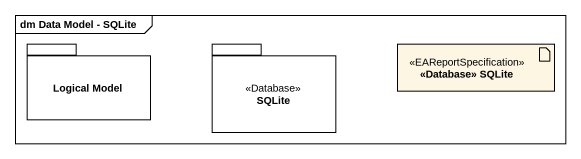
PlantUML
@startuml
mainframe dm Data Model - SQLite
package "Logical Model" as Logical_Model {
}
package SQLite <<Database>> {
}
artifact "<<Database>> SQLite" as Database_SQLite <<EAReportSpecification>>
@enduml
